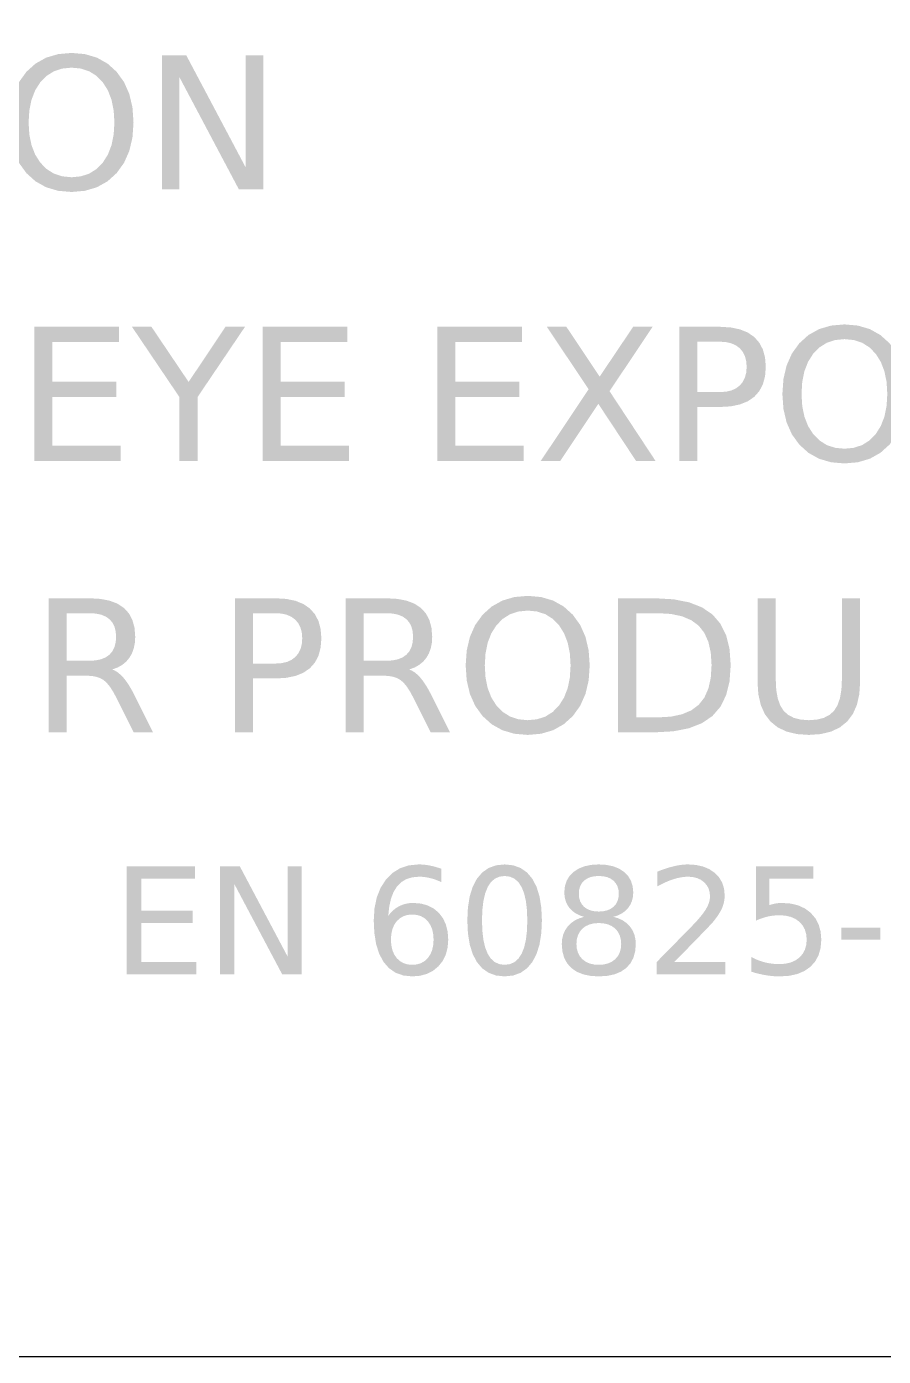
# Model space of a CAD drawing. Header units: millimetres. Extents: x 0.1 to 93.6, y -8 to 8.
# Drawn here: x 20.22 to 25.43, y -8 to 0.08 of the extents above; entities that cross this region are included whole.
import ezdxf

# ---------------------------------------------------------------- set-up
doc = ezdxf.new("R2010")
doc.units = ezdxf.units.MM
doc.layers.add('MARK', color=1, linetype='Continuous')
doc.layers.add('REF', color=8, linetype='Continuous')

msp = doc.modelspace()

# ---------------------------------------------------------------- hatches: boundary and pattern name
at = {"layer": 'MARK'}
h = msp.add_hatch(color=1, dxfattribs=at)
h.dxf.hatch_style = 1
h.paths.add_polyline_path([(20.7718, -0.1922), (20.8167, -0.2546), (20.8487, -0.3267), (20.868, -0.4086), (20.8744, -0.5003), (20.868, -0.5917), (20.8487, -0.6735), (20.8167, -0.7455), (20.7718, -0.8078), (20.7162, -0.858), (20.652, -0.8939), (20.5792, -0.9154), (20.4979, -0.9226), (20.4162, -0.9155), (20.3432, -0.894), (20.2789, -0.8582), (20.2231, -0.808), (20.1781, -0.7458), (20.146, -0.6738), (20.1267, -0.5919), (20.1203, -0.5003), (20.1267, -0.4086), (20.146, -0.3267), (20.1781, -0.2546), (20.2231, -0.1922), (20.2789, -0.142), (20.3432, -0.1061), (20.4162, -0.0846), (20.4979, -0.0774), (20.5792, -0.0846), (20.652, -0.1061), (20.7162, -0.142)])
h.paths.add_polyline_path([(20.3072, -0.2564), (20.2762, -0.3052), (20.2542, -0.3621), (20.2409, -0.4271), (20.2365, -0.5003), (20.2409, -0.5732), (20.2542, -0.6381), (20.2762, -0.6949), (20.3072, -0.7436), (20.3456, -0.7828), (20.3902, -0.8108), (20.4409, -0.8275), (20.4979, -0.8331), (20.5548, -0.8275), (20.6054, -0.8108), (20.6499, -0.7828), (20.688, -0.7436), (20.7187, -0.6949), (20.7406, -0.6381), (20.7538, -0.5732), (20.7582, -0.5003), (20.7538, -0.4271), (20.7406, -0.3621), (20.7187, -0.3052), (20.688, -0.2564), (20.6499, -0.2172), (20.6054, -0.1892), (20.5548, -0.1725), (20.4979, -0.1669), (20.4409, -0.1725), (20.3902, -0.1892), (20.3456, -0.2172)])
h = msp.add_hatch(color=1, dxfattribs=at)
h.dxf.hatch_style = 1
h.paths.add_polyline_path([(21.6634, -0.0921), (21.6634, -0.9068), (21.515, -0.9068), (21.1538, -0.2253), (21.1538, -0.9068), (21.0468, -0.9068), (21.0468, -0.0921), (21.1952, -0.0921), (21.5565, -0.7737), (21.5565, -0.0921)])
h = msp.add_hatch(color=1, dxfattribs=at)
h.dxf.hatch_style = 1
h.paths.add_polyline_path([(20.7691, -2.0761), (20.7691, -2.1688), (20.3811, -2.1688), (20.3811, -2.464), (20.7958, -2.464), (20.7958, -2.5568), (20.2709, -2.5568), (20.2709, -1.7421), (20.786, -1.7421), (20.786, -1.8349), (20.3811, -1.8349), (20.3811, -2.0761)])
h = msp.add_hatch(color=1, dxfattribs=at)
h.dxf.hatch_style = 1
h.paths.add_polyline_path([(21.264, -2.1688), (21.264, -2.5568), (21.1532, -2.5568), (21.1532, -2.1688), (20.8651, -1.7421), (20.9835, -1.7421), (21.2094, -2.0772), (21.4337, -1.7421), (21.5521, -1.7421)])
h = msp.add_hatch(color=1, dxfattribs=at)
h.dxf.hatch_style = 1
h.paths.add_polyline_path([(21.7698, -2.0761), (22.1578, -2.0761), (22.1578, -2.1688), (21.7698, -2.1688), (21.7698, -2.464), (22.1846, -2.464), (22.1846, -2.5568), (21.6596, -2.5568), (21.6596, -1.7421), (22.1747, -1.7421), (22.1747, -1.8349), (21.7698, -1.8349)])
h = msp.add_hatch(color=1, dxfattribs=at)
h.dxf.hatch_style = 1
h.paths.add_polyline_path([(23.2192, -2.0761), (23.2192, -2.1688), (22.8312, -2.1688), (22.8312, -2.464), (23.2459, -2.464), (23.2459, -2.5568), (22.721, -2.5568), (22.721, -1.7421), (23.2361, -1.7421), (23.2361, -1.8349), (22.8312, -1.8349), (22.8312, -2.0761)])
h = msp.add_hatch(color=1, dxfattribs=at)
h.dxf.hatch_style = 1
h.paths.add_polyline_path([(23.7687, -2.1334), (24.0481, -2.5568), (23.9296, -2.5568), (23.7005, -2.2103), (23.4696, -2.5568), (23.3507, -2.5568), (23.6415, -2.1219), (23.3878, -1.7421), (23.5062, -1.7421), (23.7086, -2.045), (23.9122, -1.7421), (24.0306, -1.7421)])
h = msp.add_hatch(color=1, dxfattribs=at)
h.dxf.hatch_style = 1
h.paths.add_polyline_path([(24.6486, -1.804), (24.6792, -1.8386), (24.7012, -1.8804), (24.7143, -1.9293), (24.7187, -1.9855), (24.7143, -2.0421), (24.7012, -2.0913), (24.6792, -2.1332), (24.6486, -2.1677), (24.6093, -2.1947), (24.5617, -2.214), (24.5058, -2.2255), (24.4415, -2.2294), (24.3029, -2.2294), (24.3029, -2.5568), (24.1927, -2.5568), (24.1927, -1.7421), (24.4415, -1.7421), (24.5058, -1.746), (24.5617, -1.7576), (24.6093, -1.7769)])
h.paths.add_polyline_path([(24.5373, -2.1164), (24.5604, -2.099), (24.5788, -2.0769), (24.592, -2.0507), (24.5998, -2.0202), (24.6025, -1.9855), (24.5998, -1.951), (24.592, -1.9207), (24.5788, -1.8945), (24.5604, -1.8725), (24.5373, -1.8551), (24.5097, -1.8426), (24.4778, -1.8352), (24.4415, -1.8327), (24.3029, -1.8327), (24.3029, -2.1388), (24.4415, -2.1388), (24.4778, -2.1363), (24.5097, -2.1289)])
h = msp.add_hatch(color=1, dxfattribs=at)
h.dxf.hatch_style = 1
h.paths.add_polyline_path([(25.5161, -1.9046), (25.5481, -1.9767), (25.5674, -2.0586), (25.5738, -2.1503), (25.5674, -2.2417), (25.5481, -2.3235), (25.5161, -2.3955), (25.4712, -2.4578), (25.4156, -2.508), (25.3514, -2.5439), (25.2786, -2.5654), (25.1973, -2.5726), (25.1156, -2.5655), (25.0426, -2.544), (24.9782, -2.5082), (24.9225, -2.458), (24.8775, -2.3958), (24.8454, -2.3238), (24.8261, -2.2419), (24.8196, -2.1503), (24.8261, -2.0586), (24.8454, -1.9767), (24.8775, -1.9046), (24.9225, -1.8422), (24.9782, -1.792), (25.0426, -1.7561), (25.1156, -1.7346), (25.1973, -1.7274), (25.2786, -1.7346), (25.3514, -1.7561), (25.4156, -1.792), (25.4712, -1.8422)])
h.paths.add_polyline_path([(24.9756, -1.9552), (24.9535, -2.0121), (24.9403, -2.0771), (24.9359, -2.1503), (24.9403, -2.2232), (24.9535, -2.2881), (24.9756, -2.3449), (25.0065, -2.3936), (25.045, -2.4328), (25.0895, -2.4608), (25.1403, -2.4775), (25.1973, -2.4831), (25.2542, -2.4775), (25.3048, -2.4608), (25.3492, -2.4328), (25.3874, -2.3936), (25.4181, -2.3449), (25.44, -2.2881), (25.4532, -2.2232), (25.4575, -2.1503), (25.4532, -2.0771), (25.44, -2.0121), (25.4181, -1.9552), (25.3874, -1.9064), (25.3492, -1.8672), (25.3048, -1.8392), (25.2542, -1.8225), (25.1973, -1.8169), (25.1403, -1.8225), (25.0895, -1.8392), (25.045, -1.8672), (25.0065, -1.9064)])
h = msp.add_hatch(color=1, dxfattribs=at)
h.dxf.hatch_style = 1
h.paths.add_polyline_path([(20.8309, -3.8976), (20.8477, -3.9228), (20.8646, -3.9516), (20.8815, -3.9842), (20.9933, -4.2068), (20.8749, -4.2068), (20.7707, -3.9978), (20.7507, -3.9603), (20.7309, -3.9297), (20.7115, -3.906), (20.6924, -3.8892), (20.6717, -3.8775), (20.6476, -3.8692), (20.62, -3.8642), (20.589, -3.8625), (20.4689, -3.8625), (20.4689, -4.2068), (20.3587, -4.2068), (20.3587, -3.3921), (20.6076, -3.3921), (20.673, -3.3958), (20.7295, -3.4067), (20.7772, -3.4249), (20.816, -3.4505), (20.8461, -3.4834), (20.8676, -3.5238), (20.8805, -3.5715), (20.8848, -3.6267), (20.8825, -3.6636), (20.8758, -3.6971), (20.8647, -3.7274), (20.849, -3.7544), (20.8291, -3.7779), (20.8052, -3.7974), (20.7771, -3.8131), (20.7451, -3.8248), (20.7627, -3.8325), (20.7801, -3.8437), (20.7972, -3.8582), (20.8141, -3.8761)])
h.paths.add_polyline_path([(20.7051, -3.7512), (20.7279, -3.7351), (20.7457, -3.7145), (20.7584, -3.6896), (20.766, -3.6603), (20.7685, -3.6267), (20.766, -3.5932), (20.7584, -3.5641), (20.7457, -3.5393), (20.7279, -3.519), (20.7051, -3.5031), (20.6775, -3.4918), (20.6449, -3.485), (20.6076, -3.4827), (20.4689, -3.4827), (20.4689, -3.7719), (20.6076, -3.7719), (20.6449, -3.7696), (20.6775, -3.7627)])
h = msp.add_hatch(color=1, dxfattribs=at)
h.dxf.hatch_style = 1
h.paths.add_polyline_path([(21.9464, -3.454), (21.9771, -3.4886), (21.999, -3.5304), (22.0121, -3.5793), (22.0165, -3.6355), (22.0121, -3.6921), (21.999, -3.7413), (21.9771, -3.7832), (21.9464, -3.8177), (21.9071, -3.8447), (21.8595, -3.864), (21.8036, -3.8755), (21.7393, -3.8794), (21.6007, -3.8794), (21.6007, -4.2068), (21.4905, -4.2068), (21.4905, -3.3921), (21.7393, -3.3921), (21.8036, -3.396), (21.8595, -3.4076), (21.9071, -3.4269)])
h.paths.add_polyline_path([(21.8351, -3.7664), (21.8582, -3.749), (21.8766, -3.7269), (21.8898, -3.7007), (21.8976, -3.6702), (21.9003, -3.6355), (21.8976, -3.601), (21.8898, -3.5707), (21.8766, -3.5445), (21.8582, -3.5225), (21.8351, -3.5051), (21.8075, -3.4926), (21.7756, -3.4852), (21.7393, -3.4827), (21.6007, -3.4827), (21.6007, -3.7888), (21.7393, -3.7888), (21.7756, -3.7863), (21.8075, -3.7789)])
h = msp.add_hatch(color=1, dxfattribs=at)
h.dxf.hatch_style = 1
h.paths.add_polyline_path([(22.6365, -3.8976), (22.6534, -3.9228), (22.6702, -3.9516), (22.6871, -3.9842), (22.799, -4.2068), (22.6806, -4.2068), (22.5764, -3.9978), (22.5563, -3.9603), (22.5366, -3.9297), (22.5172, -3.906), (22.4981, -3.8892), (22.4774, -3.8775), (22.4532, -3.8692), (22.4257, -3.8642), (22.3946, -3.8625), (22.2746, -3.8625), (22.2746, -4.2068), (22.1644, -4.2068), (22.1644, -3.3921), (22.4132, -3.3921), (22.4786, -3.3958), (22.5352, -3.4067), (22.5828, -3.4249), (22.6216, -3.4505), (22.6517, -3.4834), (22.6732, -3.5238), (22.6861, -3.5715), (22.6904, -3.6267), (22.6882, -3.6636), (22.6815, -3.6971), (22.6703, -3.7274), (22.6547, -3.7544), (22.6348, -3.7779), (22.6108, -3.7974), (22.5828, -3.8131), (22.5507, -3.8248), (22.5683, -3.8325), (22.5857, -3.8437), (22.6028, -3.8582), (22.6197, -3.8761)])
h.paths.add_polyline_path([(22.5108, -3.7512), (22.5335, -3.7351), (22.5513, -3.7145), (22.564, -3.6896), (22.5716, -3.6603), (22.5742, -3.6267), (22.5716, -3.5932), (22.564, -3.5641), (22.5513, -3.5393), (22.5335, -3.519), (22.5108, -3.5031), (22.4831, -3.4918), (22.4506, -3.485), (22.4132, -3.4827), (22.2746, -3.4827), (22.2746, -3.7719), (22.4132, -3.7719), (22.4506, -3.7696), (22.4831, -3.7627)])
h = msp.add_hatch(color=1, dxfattribs=at)
h.dxf.hatch_style = 1
h.paths.add_polyline_path([(23.5904, -3.5546), (23.6224, -3.6267), (23.6417, -3.7086), (23.6481, -3.8003), (23.6417, -3.8917), (23.6224, -3.9735), (23.5904, -4.0455), (23.5455, -4.1078), (23.4899, -4.158), (23.4257, -4.1939), (23.3529, -4.2154), (23.2716, -4.2226), (23.1899, -4.2155), (23.1169, -4.194), (23.0525, -4.1582), (22.9968, -4.108), (22.9518, -4.0458), (22.9197, -3.9738), (22.9004, -3.8919), (22.8939, -3.8003), (22.9004, -3.7086), (22.9197, -3.6267), (22.9518, -3.5546), (22.9968, -3.4922), (23.0525, -3.442), (23.1169, -3.4061), (23.1899, -3.3846), (23.2716, -3.3774), (23.3529, -3.3846), (23.4257, -3.4061), (23.4899, -3.442), (23.5455, -3.4922)])
h.paths.add_polyline_path([(23.0499, -3.6052), (23.0278, -3.6621), (23.0146, -3.7271), (23.0102, -3.8003), (23.0146, -3.8732), (23.0278, -3.9381), (23.0499, -3.9949), (23.0808, -4.0436), (23.1193, -4.0828), (23.1638, -4.1108), (23.2146, -4.1275), (23.2716, -4.1331), (23.3285, -4.1275), (23.3791, -4.1108), (23.4235, -4.0828), (23.4617, -4.0436), (23.4924, -3.9949), (23.5143, -3.9381), (23.5275, -3.8732), (23.5318, -3.8003), (23.5275, -3.7271), (23.5143, -3.6621), (23.4924, -3.6052), (23.4617, -3.5564), (23.4235, -3.5172), (23.3791, -3.4892), (23.3285, -3.4725), (23.2716, -3.4669), (23.2146, -3.4725), (23.1638, -3.4892), (23.1193, -3.5172), (23.0808, -3.5564)])
h = msp.add_hatch(color=1, dxfattribs=at)
h.dxf.hatch_style = 1
h.paths.add_polyline_path([(24.443, -3.5468), (24.4776, -3.6169), (24.4984, -3.7008), (24.5053, -3.7986), (24.4984, -3.897), (24.4775, -3.9813), (24.4427, -4.0517), (24.394, -4.108), (24.3306, -4.1512), (24.2516, -4.1821), (24.1571, -4.2006), (24.047, -4.2068), (23.8205, -4.2068), (23.8205, -3.3921), (24.047, -3.3921), (24.1575, -3.3983), (24.2523, -3.4167), (24.3313, -3.4475), (24.3946, -3.4906)])
h.paths.add_polyline_path([(24.3108, -4.0398), (24.3451, -3.9961), (24.3695, -3.9413), (24.3842, -3.8755), (24.3891, -3.7986), (24.3842, -3.7223), (24.3695, -3.6568), (24.3451, -3.6023), (24.3108, -3.5588), (24.266, -3.5255), (24.2099, -3.5017), (24.1425, -3.4874), (24.0639, -3.4827), (23.9307, -3.4827), (23.9307, -4.1162), (24.0639, -4.1162), (24.1425, -4.1114), (24.2099, -4.0971), (24.266, -4.0732)])
h = msp.add_hatch(color=1, dxfattribs=at)
h.dxf.hatch_style = 1
h.paths.add_polyline_path([(24.7911, -3.9997), (24.806, -4.0422), (24.8267, -4.0756), (24.8542, -4.1008), (24.8889, -4.1187), (24.9311, -4.1295), (24.9806, -4.1331), (25.0299, -4.1295), (25.0719, -4.1187), (25.1066, -4.1008), (25.134, -4.0756), (25.1547, -4.0422), (25.1696, -3.9997), (25.1785, -3.9479), (25.1814, -3.887), (25.1814, -3.3921), (25.2922, -3.3921), (25.2922, -3.9007), (25.2873, -3.9755), (25.2725, -4.0405), (25.2478, -4.0958), (25.2133, -4.1413), (25.1692, -4.1769), (25.1157, -4.2023), (25.0529, -4.2175), (24.9806, -4.2226), (24.9081, -4.2175), (24.8451, -4.2023), (24.7915, -4.1769), (24.7473, -4.1413), (24.7128, -4.0958), (24.6882, -4.0405), (24.6734, -3.9755), (24.6685, -3.9007), (24.6685, -3.3921), (24.7793, -3.3921), (24.7793, -3.887), (24.7822, -3.9479)])
h = msp.add_hatch(color=1, dxfattribs=at)
h.dxf.hatch_style = 1
h.paths.add_polyline_path([(22.6609, -5.0891), (22.644, -5.0865), (22.6272, -5.0849), (22.6105, -5.0844), (22.5691, -5.0881), (22.533, -5.0992), (22.502, -5.1177), (22.4762, -5.1437), (22.4555, -5.1771), (22.4398, -5.2182), (22.4291, -5.2668), (22.4233, -5.323), (22.4371, -5.305), (22.4525, -5.2892), (22.4696, -5.2756), (22.4883, -5.2643), (22.5084, -5.2554), (22.5294, -5.249), (22.5514, -5.2452), (22.5744, -5.2439), (22.6213, -5.2476), (22.6629, -5.2589), (22.6994, -5.2776), (22.7306, -5.3039), (22.7557, -5.3366), (22.7737, -5.3747), (22.7844, -5.4182), (22.788, -5.4671), (22.7843, -5.5151), (22.773, -5.5582), (22.7544, -5.5962), (22.7282, -5.6292), (22.6959, -5.656), (22.6586, -5.6751), (22.6163, -5.6865), (22.5692, -5.6903), (22.5156, -5.6849), (22.4688, -5.6685), (22.4286, -5.6413), (22.3952, -5.6031), (22.3688, -5.5546), (22.35, -5.4963), (22.3387, -5.4281), (22.335, -5.3502), (22.3396, -5.2764), (22.3534, -5.2104), (22.3765, -5.1524), (22.4088, -5.1022), (22.4488, -5.0617), (22.4952, -5.0328), (22.5479, -5.0155), (22.607, -5.0097), (22.6237, -5.0101), (22.6405, -5.0113), (22.6574, -5.0134), (22.6744, -5.0163), (22.6916, -5.02), (22.7092, -5.0245), (22.7271, -5.0299), (22.7454, -5.036), (22.7454, -5.1169), (22.7286, -5.1095), (22.7118, -5.1029), (22.6949, -5.0974), (22.6779, -5.0927)])
h.paths.add_polyline_path([(22.4483, -5.4035), (22.4417, -5.4334), (22.4395, -5.4671), (22.4417, -5.5006), (22.4483, -5.5304), (22.4592, -5.5565), (22.4745, -5.5789), (22.4935, -5.5969), (22.5156, -5.6097), (22.5408, -5.6174), (22.5692, -5.62), (22.5975, -5.6174), (22.6227, -5.6097), (22.6448, -5.5969), (22.6639, -5.5789), (22.6791, -5.5565), (22.6901, -5.5304), (22.6966, -5.5006), (22.6988, -5.4671), (22.6966, -5.4334), (22.6901, -5.4035), (22.6791, -5.3774), (22.6639, -5.3551), (22.6448, -5.3372), (22.6227, -5.3244), (22.5975, -5.3167), (22.5692, -5.3142), (22.5408, -5.3167), (22.5156, -5.3244), (22.4935, -5.3372), (22.4745, -5.3551), (22.4592, -5.3774)])
h = msp.add_hatch(color=1, dxfattribs=at)
h.dxf.hatch_style = 1
h.paths.add_polyline_path([(23.3429, -5.2038), (23.3538, -5.2721), (23.3575, -5.3502), (23.3538, -5.4281), (23.3429, -5.4963), (23.3247, -5.5546), (23.2992, -5.6031), (23.2669, -5.6413), (23.228, -5.6685), (23.1826, -5.6849), (23.1307, -5.6903), (23.0788, -5.6849), (23.0335, -5.6685), (22.9946, -5.6413), (22.9622, -5.6031), (22.9367, -5.5546), (22.9185, -5.4963), (22.9076, -5.4281), (22.904, -5.3502), (22.9076, -5.2721), (22.9185, -5.2038), (22.9367, -5.1454), (22.9622, -5.0969), (22.9946, -5.0587), (23.0335, -5.0315), (23.0788, -5.0151), (23.1307, -5.0097), (23.1826, -5.0151), (23.228, -5.0315), (23.2669, -5.0587), (23.2992, -5.0969), (23.3247, -5.1454)])
h.paths.add_polyline_path([(23.0018, -5.2319), (22.9953, -5.2868), (22.9932, -5.3502), (22.9953, -5.4135), (23.0018, -5.4683), (23.0126, -5.5146), (23.0277, -5.5526), (23.0471, -5.5821), (23.0707, -5.6032), (23.0986, -5.6158), (23.1307, -5.62), (23.1631, -5.6158), (23.1911, -5.6032), (23.2148, -5.5821), (23.2342, -5.5526), (23.2493, -5.5146), (23.2601, -5.4683), (23.2665, -5.4135), (23.2687, -5.3502), (23.2665, -5.2868), (23.2601, -5.2319), (23.2493, -5.1854), (23.2342, -5.1474), (23.2148, -5.1179), (23.1911, -5.0968), (23.1631, -5.0842), (23.1307, -5.08), (23.0986, -5.0842), (23.0707, -5.0968), (23.0471, -5.1179), (23.0277, -5.1474), (23.0126, -5.1854)])
h = msp.add_hatch(color=1, dxfattribs=at)
h.dxf.hatch_style = 1
h.paths.add_polyline_path([(23.4957, -5.2068), (23.4937, -5.1797), (23.4972, -5.1425), (23.5077, -5.1093), (23.5252, -5.0803), (23.5497, -5.0554), (23.5803, -5.0354), (23.6161, -5.0211), (23.6571, -5.0125), (23.7033, -5.0097), (23.7496, -5.0125), (23.7907, -5.0211), (23.8265, -5.0354), (23.8571, -5.0554), (23.8815, -5.0803), (23.8989, -5.1093), (23.9094, -5.1425), (23.9129, -5.1797), (23.9109, -5.2068), (23.9049, -5.2317), (23.895, -5.2545), (23.881, -5.2751), (23.8635, -5.2931), (23.843, -5.3079), (23.8193, -5.3197), (23.7925, -5.3282), (23.8228, -5.3375), (23.8495, -5.3503), (23.8728, -5.3667), (23.8924, -5.3867), (23.9081, -5.4096), (23.9193, -5.435), (23.926, -5.4628), (23.9283, -5.493), (23.9246, -5.5379), (23.9137, -5.5773), (23.8955, -5.6111), (23.87, -5.6394), (23.8378, -5.6617), (23.7992, -5.6776), (23.7544, -5.6871), (23.7033, -5.6903), (23.6522, -5.6871), (23.6073, -5.6776), (23.5688, -5.6617), (23.5365, -5.6394), (23.511, -5.6111), (23.4929, -5.5773), (23.4819, -5.5379), (23.4783, -5.493), (23.4806, -5.4628), (23.4873, -5.435), (23.4986, -5.4096), (23.5143, -5.3867), (23.5341, -5.3667), (23.5574, -5.3503), (23.5842, -5.3375), (23.6145, -5.3282), (23.5875, -5.3197), (23.5637, -5.3079), (23.543, -5.2931), (23.5255, -5.2751), (23.5116, -5.2545), (23.5016, -5.2317)])
h.paths.add_polyline_path([(23.5698, -5.465), (23.5675, -5.493), (23.5698, -5.5211), (23.5766, -5.546), (23.5879, -5.5677), (23.6038, -5.5862), (23.6236, -5.601), (23.6468, -5.6116), (23.6733, -5.6179), (23.7033, -5.62), (23.7332, -5.6179), (23.7599, -5.6115), (23.7831, -5.6009), (23.803, -5.586), (23.819, -5.5674), (23.8304, -5.5457), (23.8372, -5.5209), (23.8395, -5.493), (23.8372, -5.465), (23.8304, -5.4401), (23.8191, -5.4184), (23.8032, -5.3999), (23.7834, -5.3851), (23.7601, -5.3745), (23.7334, -5.3682), (23.7033, -5.366), (23.6733, -5.3682), (23.6468, -5.3745), (23.6236, -5.3851), (23.6038, -5.3999), (23.5879, -5.4184), (23.5766, -5.4401)])
h.paths.add_polyline_path([(23.6521, -5.289), (23.6761, -5.2944), (23.7033, -5.2962), (23.7303, -5.2944), (23.7542, -5.289), (23.775, -5.2801), (23.7927, -5.2676), (23.8068, -5.2519), (23.8169, -5.2334), (23.823, -5.2122), (23.825, -5.1881), (23.823, -5.164), (23.8169, -5.1427), (23.8068, -5.1242), (23.7927, -5.1085), (23.775, -5.096), (23.7542, -5.0871), (23.7303, -5.0818), (23.7033, -5.08), (23.6761, -5.0818), (23.6521, -5.0871), (23.6314, -5.096), (23.6139, -5.1085), (23.5999, -5.1242), (23.59, -5.1427), (23.584, -5.164), (23.582, -5.1881), (23.584, -5.2122), (23.59, -5.2334), (23.5999, -5.2519), (23.6139, -5.2676), (23.6314, -5.2801)])
h = msp.add_hatch(color=1, dxfattribs=at)
h.dxf.hatch_style = 1
h.paths.add_polyline_path([(24.0832, -5.5745), (24.1154, -5.5416), (24.1521, -5.5043), (24.1934, -5.4625), (24.233, -5.4224), (24.2645, -5.39), (24.2878, -5.3656), (24.3031, -5.3489), (24.3228, -5.3259), (24.3393, -5.3047), (24.3525, -5.2853), (24.3626, -5.2678), (24.37, -5.2513), (24.3753, -5.2349), (24.3785, -5.2187), (24.3795, -5.2026), (24.3772, -5.1776), (24.3704, -5.1551), (24.3589, -5.135), (24.3428, -5.1173), (24.3231, -5.1029), (24.3006, -5.0926), (24.2753, -5.0864), (24.2473, -5.0844), (24.2261, -5.0853), (24.2044, -5.088), (24.1821, -5.0925), (24.1592, -5.0989), (24.1356, -5.1071), (24.1112, -5.1171), (24.086, -5.129), (24.0601, -5.1428), (24.0601, -5.0532), (24.0864, -5.0431), (24.1119, -5.0343), (24.1365, -5.0268), (24.1603, -5.0207), (24.1831, -5.0159), (24.2049, -5.0124), (24.2257, -5.0104), (24.2455, -5.0097), (24.2939, -5.0129), (24.3371, -5.0224), (24.3752, -5.0383), (24.4081, -5.0606), (24.4346, -5.0883), (24.4536, -5.1202), (24.4649, -5.1564), (24.4687, -5.1969), (24.4678, -5.2168), (24.4649, -5.2362), (24.4602, -5.2552), (24.4536, -5.2735), (24.4444, -5.2925), (24.4322, -5.313), (24.4169, -5.3352), (24.3984, -5.359), (24.3899, -5.3684), (24.3755, -5.3838), (24.355, -5.4052), (24.3286, -5.4326), (24.2961, -5.4661), (24.2576, -5.5056), (24.213, -5.5512), (24.1625, -5.6029), (24.4722, -5.6029), (24.4722, -5.6776), (24.0557, -5.6776), (24.0557, -5.6029)])
h = msp.add_hatch(color=1, dxfattribs=at)
h.dxf.hatch_style = 1
h.paths.add_polyline_path([(21.2338, -5.2905), (21.2338, -5.3652), (20.9214, -5.3652), (20.9214, -5.6029), (21.2553, -5.6029), (21.2553, -5.6776), (20.8326, -5.6776), (20.8326, -5.0215), (21.2474, -5.0215), (21.2474, -5.0962), (20.9214, -5.0962), (20.9214, -5.2905)])
h = msp.add_hatch(color=1, dxfattribs=at)
h.dxf.hatch_style = 1
h.paths.add_polyline_path([(21.8977, -5.6776), (21.7782, -5.6776), (21.4873, -5.1288), (21.4873, -5.6776), (21.4012, -5.6776), (21.4012, -5.0215), (21.5207, -5.0215), (21.8116, -5.5704), (21.8116, -5.0215), (21.8977, -5.0215)])
h = msp.add_hatch(color=1, dxfattribs=at)
h.dxf.hatch_style = 1
h.paths.add_polyline_path([(24.7407, -5.2571), (24.7504, -5.254), (24.7601, -5.2513), (24.7697, -5.249), (24.7794, -5.2472), (24.7891, -5.2457), (24.7987, -5.2447), (24.8084, -5.2441), (24.8181, -5.2439), (24.8701, -5.2476), (24.9165, -5.2589), (24.9571, -5.2777), (24.9921, -5.3041), (25.0201, -5.3368), (25.0402, -5.3749), (25.0522, -5.4184), (25.0562, -5.4671), (25.0521, -5.5171), (25.0397, -5.5612), (25.0191, -5.5994), (24.9903, -5.6317), (24.954, -5.6573), (24.9109, -5.6757), (24.861, -5.6867), (24.8044, -5.6903), (24.7837, -5.6899), (24.7627, -5.6886), (24.7416, -5.6864), (24.7203, -5.6833), (24.6987, -5.6793), (24.6767, -5.6745), (24.6544, -5.6688), (24.6317, -5.6622), (24.6317, -5.573), (24.6517, -5.5831), (24.672, -5.5918), (24.6926, -5.5991), (24.7135, -5.6051), (24.7349, -5.6097), (24.7569, -5.613), (24.7795, -5.615), (24.8027, -5.6156), (24.8387, -5.6131), (24.8708, -5.6056), (24.8989, -5.5931), (24.9231, -5.5756), (24.9425, -5.5539), (24.9564, -5.5285), (24.9647, -5.4996), (24.9675, -5.4671), (24.9647, -5.4346), (24.9564, -5.4057), (24.9425, -5.3803), (24.9231, -5.3586), (24.8989, -5.3411), (24.8708, -5.3286), (24.8387, -5.3211), (24.8027, -5.3186), (24.7849, -5.3191), (24.7671, -5.3206), (24.7494, -5.323), (24.7317, -5.3265), (24.7139, -5.331), (24.696, -5.3366), (24.6778, -5.3433), (24.6594, -5.3511), (24.6594, -5.0215), (25.0079, -5.0215), (25.0079, -5.0962), (24.7407, -5.0962)])
h = msp.add_hatch(color=1, dxfattribs=at)
h.dxf.hatch_style = 1
h.paths.add_polyline_path([(25.4157, -5.395), (25.4157, -5.4671), (25.1788, -5.4671), (25.1788, -5.395)])

# ---------------------------------------------------------------- linework, layer by layer
at = {"layer": 'REF'}
msp.add_lwpolyline([(0.2, -8), (91.6, -8), (93.6, -6), (93.6, 6), (91.6, 8), (0.2, 8)], close=True, dxfattribs=at)

doc.saveas('drawing.dxf')
